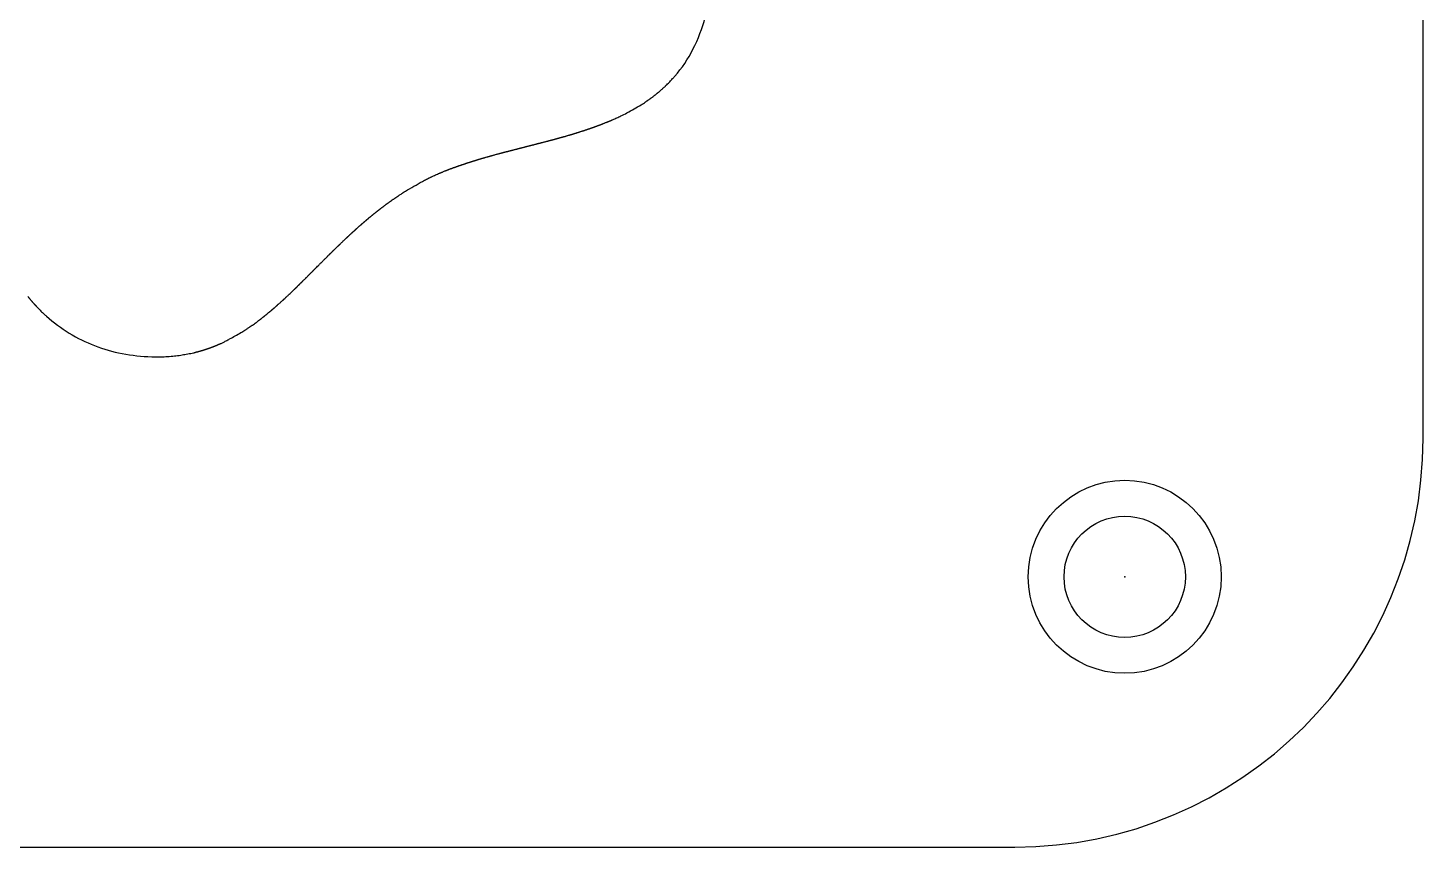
# Model space of a CAD drawing. Header units: millimetres. Extents: x 0 to 200, y 0 to 126.
# Drawn here: x 174.91 to 200.22, y 0 to 14.86 of the extents above; entities that cross this region are included whole.
import ezdxf

# ---------------------------------------------------------------- set-up
doc = ezdxf.new("R2010")
doc.units = ezdxf.units.MM
doc.layers.add('backplate', color=70, linetype='Continuous')
doc.layers.add('paw', color=70, linetype='Continuous')

msp = doc.modelspace()

# ---------------------------------------------------------------- linework, layer by layer
at = {"layer": 'backplate'}
msp.add_lwpolyline([(7.408, 0), (192.807, 0), (193.188, 0.01), (193.564, 0.038), (193.934, 0.086), (194.299, 0.151), (194.657, 0.234), (195.008, 0.334), (195.352, 0.45), (195.688, 0.583), (196.016, 0.732), (196.336, 0.895), (196.646, 1.074), (196.947, 1.267), (197.237, 1.473), (197.517, 1.694), (197.786, 1.927), (198.044, 2.172), (198.289, 2.43), (198.522, 2.698), (198.742, 2.978), (198.949, 3.269), (199.142, 3.569), (199.32, 3.88), (199.484, 4.199), (199.633, 4.527), (199.765, 4.863), (199.882, 5.208), (199.982, 5.559), (200.065, 5.917), (200.13, 6.281), (200.177, 6.652), (200.206, 7.028), (200.215, 7.408), (200.215, 118.385)], dxfattribs=at)
for radius in [1.75, 1.1]:
    msp.add_circle((194.803, 4.902), radius, dxfattribs=at)
msp.add_point((194.803, 4.902), dxfattribs=at)
at = {"layer": 'paw'}
msp.add_lwpolyline([(174.904, 9.988, 0.002423), (174.909, 9.982, 0.00185), (174.914, 9.976, 0.00187), (174.919, 9.97, 0.004406), (174.923, 9.965, -0.005742), (174.926, 9.961, -0.002174), (174.932, 9.954, -0.002153), (174.937, 9.947, -0.002628), (174.943, 9.94, 0.004416), (174.948, 9.934, 0.004537), (174.953, 9.927, 0.004397), (174.957, 9.922, 0.019107), (174.96, 9.919, -0.01396), (174.963, 9.916, -0.003774), (174.967, 9.911, -0.003818), (174.972, 9.906, -0.003951), (174.977, 9.9, 0.005559), (174.982, 9.894, 0.002633), (174.989, 9.886, 0.002609), (174.996, 9.877, 0.003689), (175.003, 9.87, -0.002043), (175.009, 9.863, -0.001761), (175.016, 9.855, -0.001773), (175.022, 9.849, -0.005137), (175.026, 9.844, 0.008615), (175.03, 9.839, 0.003318), (175.036, 9.833, 0.003284), (175.042, 9.826, 0.004044), (175.048, 9.82, -0.003355), (175.054, 9.814, -0.003068), (175.06, 9.807, -0.003067), (175.065, 9.802, -0.01001), (175.069, 9.798, 0.023063), (175.091, 9.773, 0.00292), (175.142, 9.723, 0.003739), (175.197, 9.671, 0.006848), (175.242, 9.63, 0.044225), (175.657, 9.322, 0.045565), (176.116, 9.095, 0.044796), (176.616, 8.952, 0.040057), (177.152, 8.893, 0.010208), (177.278, 8.892, 0.009467), (177.408, 8.896, 0.009647), (177.534, 8.905, 0.012024), (177.651, 8.918, 0.009009), (177.705, 8.927, 0.001716), (177.805, 8.945, 0.000467), (177.913, 8.964, 0.058103), (177.926, 8.968, -0.032148), (177.933, 8.971, -0.003893), (177.948, 8.975, -0.004474), (177.966, 8.98, -0.003216), (177.987, 8.985, 0.004772), (178, 8.989, 0.004276), (178.014, 8.992, 0.00429), (178.027, 8.996, 0.013364), (178.035, 8.999, -0.007775), (178.041, 9.001, -0.009685), (178.047, 9.003, -0.008171), (178.052, 9.004, -0.070186), (178.055, 9.004, 0.064239), (178.057, 9.004, 0.009335), (178.061, 9.006, 0.010439), (178.067, 9.007, 0.008772), (178.072, 9.009, 0.000076), (178.078, 9.011, 0.000044), (178.086, 9.014, 0.000044), (178.094, 9.016, 0.000073), (178.1, 9.019, -0.00594), (178.107, 9.021, -0.003049), (178.115, 9.023, -0.00303), (178.124, 9.026, -0.004564), (178.131, 9.028, 0.007208), (178.139, 9.03, 0.004297), (178.148, 9.033, 0.004301), (178.157, 9.036, 0.007426), (178.164, 9.039, -0.002716), (178.171, 9.042, -0.002023), (178.179, 9.044, -0.002045), (178.187, 9.047, -0.004643), (178.192, 9.049, 0.005455), (178.198, 9.051, 0.002355), (178.205, 9.053, 0.00233), (178.213, 9.056, 0.003086), (178.221, 9.059, -0.002104), (178.228, 9.062, -0.001765), (178.235, 9.065, -0.00178), (178.242, 9.067, -0.004901), (178.247, 9.069, 0.009286), (178.252, 9.071, 0.002205), (178.261, 9.074, 0.002267), (178.271, 9.078, 0.002236), (178.281, 9.082, -0.002335), (178.291, 9.086, -0.002348), (178.301, 9.09, -0.00229), (178.309, 9.093, -0.009427), (178.315, 9.095, 0.015305), (178.32, 9.097, 0.002915), (178.33, 9.101, 0.003107), (178.342, 9.106, 0.002852), (178.354, 9.112, -0.00047), (178.366, 9.117, -0.000443), (178.379, 9.123, -0.00044), (178.39, 9.127, -0.001537), (178.397, 9.131, 0.010112), (178.447, 9.154, 0.008792), (178.5, 9.18, 0.006019), (178.566, 9.216, 0.001784), (178.667, 9.273, 0.001925), (178.77, 9.332, 0.005604), (178.84, 9.373, 0.007886), (178.893, 9.407, 0.01087), (178.939, 9.439, -0.001128), (178.947, 9.444, -0.000352), (178.958, 9.452, -0.000352), (178.97, 9.46, -0.000389), (178.982, 9.469, 0.002005), (179.015, 9.492, 0.002687), (179.045, 9.514, 0.002555), (179.069, 9.532, 0.015095), (179.082, 9.542, -0.011115), (179.086, 9.545, -0.002175), (179.093, 9.551, -0.002308), (179.102, 9.557, -0.002136), (179.111, 9.564, 0.002191), (179.12, 9.571, 0.002366), (179.129, 9.577, 0.00223), (179.137, 9.583, 0.011395), (179.141, 9.586, -0.007331), (179.145, 9.59, -0.001875), (179.151, 9.595, -0.00191), (179.158, 9.6, -0.001937), (179.165, 9.606, 0.002768), (179.173, 9.612, 0.002384), (179.181, 9.618, 0.0024), (179.188, 9.623, 0.006936), (179.192, 9.627, -0.004663), (179.197, 9.631, -0.00201), (179.203, 9.636, -0.001989), (179.21, 9.642, -0.002632), (179.216, 9.646, 0.002126), (179.222, 9.651, 0.001772), (179.228, 9.656, 0.001788), (179.234, 9.661, 0.004863), (179.238, 9.664, -0.004027), (179.242, 9.667, -0.001363), (179.248, 9.672, -0.001356), (179.254, 9.678, -0.001557), (179.26, 9.683, 0.002204), (179.273, 9.693, 0.0031), (179.284, 9.702, 0.003341), (179.294, 9.71, 0.003422), (179.304, 9.719, -0.003413), (179.308, 9.723, -0.001742), (179.314, 9.728, -0.00173), (179.32, 9.732, -0.002596), (179.325, 9.737, 0.002042), (179.33, 9.741, 0.001362), (179.336, 9.746, 0.001371), (179.341, 9.75, 0.002692), (179.346, 9.754, -0.001012), (179.35, 9.758, -0.000595), (179.355, 9.762, -0.000595), (179.36, 9.767, -0.001016), (179.365, 9.77, 0.002053), (179.369, 9.774, 0.0012), (179.374, 9.779, 0.001199), (179.379, 9.783, 0.002036), (179.384, 9.787, 0.000207), (179.397, 9.798, 0.000709), (179.405, 9.806, 0.001043), (179.412, 9.812, 0.001214), (179.418, 9.818, -0.003429), (179.422, 9.821, -0.001865), (179.427, 9.825, -0.001858), (179.432, 9.83, -0.002946), (179.436, 9.833, 0.007618), (179.442, 9.838, 0.000819), (179.455, 9.85, 0.001007), (179.471, 9.865, 0.000811), (179.488, 9.88, -0.000455), (179.505, 9.896, -0.000596), (179.521, 9.91, -0.000435), (179.534, 9.921, -0.005645), (179.538, 9.926, 0.001832), (179.542, 9.929, 0.000827), (179.547, 9.933, 0.000819), (179.552, 9.937, 0.001119), (179.556, 9.941, -0.006641), (179.56, 9.945, -0.009797), (179.564, 9.948, -0.005526), (179.567, 9.95, -0.158021), (179.568, 9.95, 0.194558), (179.569, 9.951, 0.005909), (179.572, 9.954, 0.010868), (179.575, 9.957, 0.007205), (179.579, 9.962, -0.013669), (179.583, 9.967, -0.008624), (179.588, 9.972, -0.008658), (179.594, 9.978, -0.015722), (179.598, 9.982, 0.01489), (179.605, 9.988, 0.000893), (179.625, 10.006, 0.001339), (179.648, 10.028, 0.000989), (179.674, 10.053, -0.000303), (179.7, 10.078, -0.000437), (179.723, 10.099, -0.000225), (179.742, 10.118, -0.007114), (179.747, 10.122, 0.007299), (179.75, 10.125, 0.004192), (179.753, 10.129, 0.004186), (179.757, 10.132, 0.006965), (179.76, 10.135, -0.008866), (179.763, 10.138, -0.005355), (179.767, 10.142, -0.005363), (179.77, 10.145, -0.009368), (179.773, 10.148, 0.014698), (179.777, 10.152, 0.002707), (179.784, 10.158, 0.002905), (179.792, 10.166, 0.002641), (179.8, 10.175, -0.002722), (179.808, 10.183, -0.002959), (179.816, 10.191, -0.002779), (179.823, 10.198, -0.0145), (179.827, 10.201, 0.0145), (179.831, 10.205, 0.002779), (179.838, 10.212, 0.002959), (179.846, 10.22, 0.002722), (179.854, 10.228, -0.002642), (179.863, 10.236, -0.002873), (179.871, 10.244, -0.002698), (179.878, 10.251, -0.014067), (179.881, 10.255, 0.016411), (179.886, 10.259, 0.001617), (179.896, 10.269, 0.002041), (179.908, 10.281, 0.001617), (179.921, 10.294, -0.001603), (179.934, 10.307, -0.00202), (179.946, 10.319, -0.001604), (179.956, 10.329, -0.016156), (179.961, 10.333, 0.017427), (179.965, 10.338, 0.001032), (179.979, 10.351, 0.001554), (179.995, 10.368, 0.001145), (180.013, 10.386, -0.001938), (180.031, 10.404, -0.002426), (180.048, 10.421, -0.001952), (180.062, 10.435, -0.018852), (180.069, 10.441, 0.011417), (180.073, 10.444, 0.012417), (180.077, 10.448, 0.011955), (180.08, 10.451, 0.057825), (180.081, 10.454, -0.043778), (180.083, 10.456, -0.015008), (180.085, 10.458, -0.014786), (180.088, 10.461, -0.016562), (180.09, 10.463, 0.018006), (180.095, 10.467, 0.000797), (180.11, 10.482, 0.001345), (180.127, 10.5, 0.000961), (180.147, 10.52, -0.000641), (180.177, 10.55, -0.001901), (180.197, 10.571, -0.002657), (180.212, 10.585, -0.007777), (180.222, 10.595, 0.011818), (180.225, 10.598, 0.00033), (180.236, 10.609, 0.000676), (180.249, 10.622, 0.000464), (180.264, 10.637, -0.001015), (180.286, 10.66, -0.002336), (180.304, 10.677, -0.002985), (180.317, 10.69, -0.008639), (180.327, 10.699, 0.012841), (180.329, 10.702, 0.000712), (180.336, 10.709, 0.0011), (180.345, 10.718, 0.000805), (180.355, 10.728, -0.001243), (180.366, 10.739, -0.001217), (180.376, 10.749, -0.001197), (180.385, 10.758, -0.004595), (180.391, 10.764, 0.00003), (180.395, 10.768, 0.000033), (180.4, 10.773, 0.000031), (180.404, 10.776, 0.000158), (180.406, 10.778, 0.003868), (180.408, 10.78, 0.000279), (180.415, 10.787, 0.000392), (180.422, 10.795, 0.000296), (180.431, 10.803, -0.000816), (180.439, 10.812, -0.000975), (180.448, 10.82, -0.000839), (180.455, 10.827, -0.006394), (180.458, 10.83, 0.006243), (180.462, 10.833, 0.00038), (180.472, 10.844, 0.000567), (180.485, 10.856, 0.000419), (180.5, 10.87, -0.001143), (180.514, 10.885, -0.001485), (180.527, 10.897, -0.001109), (180.538, 10.908, -0.013498), (180.543, 10.912, 0.009206), (180.546, 10.915, 0.005271), (180.549, 10.918, 0.005263), (180.553, 10.922, 0.008718), (180.556, 10.925, -0.007332), (180.559, 10.928, -0.004411), (180.562, 10.932, -0.004417), (180.566, 10.935, -0.007696), (180.569, 10.938, 0.008135), (180.574, 10.942, 0.000394), (180.589, 10.957, 0.000642), (180.607, 10.974, 0.000463), (180.627, 10.993, -0.001352), (180.647, 11.013, -0.001703), (180.666, 11.03, -0.001355), (180.682, 11.045, -0.013554), (180.689, 11.051, 0.008874), (180.693, 11.055, 0.010561), (180.697, 11.059, 0.00945), (180.701, 11.062, 0.064952), (180.702, 11.064, -0.067856), (180.703, 11.066, -0.008733), (180.707, 11.069, -0.01007), (180.711, 11.073, -0.008243), (180.716, 11.078, 0.010044), (180.722, 11.083, 0.003436), (180.731, 11.091, 0.003413), (180.74, 11.099, 0.003937), (180.749, 11.108, -0.004781), (180.758, 11.116, -0.003996), (180.768, 11.125, -0.004034), (180.776, 11.133, -0.010998), (180.783, 11.139, 0.012067), (180.789, 11.144, 0.008955), (180.795, 11.149, 0.009062), (180.8, 11.155, 0.020133), (180.804, 11.159, -0.014303), (180.807, 11.162, -0.025644), (180.81, 11.165, -0.025956), (180.812, 11.167, -0.443744), (180.813, 11.167, 0.447096), (180.814, 11.166, 0.01409), (180.817, 11.169, 0.018783), (180.821, 11.172, 0.010795), (180.825, 11.177, -0.01002), (180.831, 11.182, -0.005689), (180.837, 11.188, -0.005678), (180.844, 11.195, -0.009323), (180.85, 11.2, 0.006714), (180.856, 11.204, 0.008707), (180.86, 11.208, 0.00683), (180.864, 11.212, 0.074533), (180.865, 11.213, -0.072581), (180.867, 11.215, -0.006888), (180.87, 11.219, -0.008688), (180.875, 11.223, -0.00674), (180.88, 11.227, 0.006896), (180.886, 11.232, 0.00392), (180.893, 11.238, 0.003913), (180.9, 11.245, 0.006451), (180.906, 11.25, -0.005422), (180.912, 11.256, -0.003607), (180.918, 11.262, -0.003631), (180.925, 11.268, -0.007088), (180.93, 11.272, 0.002004), (180.935, 11.276, 0.001337), (180.941, 11.281, 0.001346), (180.947, 11.286, 0.002641), (180.951, 11.29, -0.001247), (180.955, 11.294, -0.000733), (180.96, 11.298, -0.000733), (180.966, 11.303, -0.001253), (180.97, 11.306, 0.001253), (180.974, 11.31, 0.000733), (180.979, 11.314, 0.000733), (180.984, 11.319, 0.001247), (180.989, 11.323, -0.001247), (180.993, 11.326, -0.000733), (180.998, 11.331, -0.000733), (181.003, 11.335, -0.001253), (181.008, 11.339, 0.001489), (181.012, 11.343, 0.000871), (181.017, 11.347, 0.000871), (181.022, 11.352, 0.001481), (181.026, 11.355, -0.004201), (181.031, 11.359, -0.001938), (181.037, 11.364, -0.001919), (181.043, 11.369, -0.002663), (181.049, 11.374, 0.001817), (181.054, 11.379, 0.001449), (181.06, 11.384, 0.001465), (181.066, 11.388, 0.003698), (181.07, 11.392, -0.002184), (181.074, 11.395, -0.001042), (181.079, 11.399, -0.001033), (181.084, 11.403, -0.001469), (181.088, 11.407), (181.093, 11.411), (181.099, 11.416), (181.105, 11.421, -0.005997), (181.109, 11.425, 0.00157), (181.114, 11.429, 0.000997), (181.12, 11.433, 0.001001), (181.125, 11.438, 0.001856), (181.129, 11.442, -0.005143), (181.134, 11.445, -0.002219), (181.14, 11.45, -0.002196), (181.146, 11.456, -0.002907), (181.153, 11.461, 0.002632), (181.159, 11.465, 0.001989), (181.165, 11.471, 0.00201), (181.171, 11.476, 0.004663), (181.176, 11.479, -0.006936), (181.181, 11.483, -0.0024), (181.188, 11.489, -0.002384), (181.195, 11.495, -0.002768), (181.203, 11.501, 0.00222), (181.21, 11.507, 0.00212), (181.217, 11.512, 0.0021), (181.224, 11.518, 0.007578), (181.228, 11.521, -0.007578), (181.232, 11.524, -0.0021), (181.239, 11.529, -0.00212), (181.246, 11.535, -0.00222), (181.253, 11.541, 0.00222), (181.261, 11.547, 0.00212), (181.268, 11.552, 0.0021), (181.274, 11.557, 0.007578), (181.279, 11.561, -0.008685), (181.283, 11.564, -0.00241), (181.289, 11.569, -0.002433), (181.297, 11.575, -0.002548), (181.304, 11.581, 0.001162), (181.311, 11.586, 0.000995), (181.319, 11.592, 0.001002), (181.326, 11.598, 0.002867), (181.331, 11.602, -0.004055), (181.336, 11.606, -0.001271), (181.344, 11.611, -0.00127), (181.353, 11.618, -0.001405), (181.361, 11.624, 0.000716), (181.37, 11.63, 0.000524), (181.379, 11.637, 0.000529), (181.388, 11.644, 0.00117), (181.395, 11.649, -0.003181), (181.402, 11.655, -0.001479), (181.411, 11.661, -0.001465), (181.42, 11.668, -0.002044), (181.429, 11.674, 0.002355), (181.437, 11.68, 0.001731), (181.447, 11.687, 0.001749), (181.456, 11.693, 0.003896), (181.462, 11.698, -0.005306), (181.469, 11.703, -0.001951), (181.479, 11.711, -0.001934), (181.49, 11.718, -0.002322), (181.5, 11.726, 0.000357), (181.511, 11.733, 0.000266), (181.522, 11.741, 0.000269), (181.533, 11.749, 0.000612), (181.542, 11.754, -0.002915), (181.579, 11.781, -0.00268), (181.618, 11.807, -0.002354), (181.662, 11.836, -0.001409), (181.714, 11.87, -0.012823), (181.793, 11.919, -0.002168), (181.947, 12.007, -0.001939), (182.103, 12.094, -0.016653), (182.174, 12.131, -0.000038), (182.194, 12.141, -0.000043), (182.214, 12.15, -0.000039), (182.231, 12.158, -0.000227), (182.24, 12.162, -0.004255), (182.266, 12.174, -0.001744), (182.301, 12.19, -0.00171), (182.339, 12.207, -0.002027), (182.375, 12.222, 0.000336), (182.387, 12.227, 0.000343), (182.399, 12.232, 0.000332), (182.41, 12.237, 0.001435), (182.416, 12.24, -0.003176), (182.436, 12.248, -0.002156), (182.46, 12.258, -0.001652), (182.482, 12.267, -0.014149), (182.491, 12.27, 0.008461), (182.496, 12.272, 0.002347), (182.504, 12.275, 0.002369), (182.513, 12.279, 0.002481), (182.521, 12.282, -0.001881), (182.537, 12.288, -0.003038), (182.55, 12.294, -0.003001), (182.564, 12.299, -0.00178), (182.58, 12.305, 0.00009), (182.595, 12.31, 0.000088), (182.609, 12.315, 0.000091), (182.623, 12.321, 0.000119), (182.636, 12.325, -0.000204), (182.642, 12.328, -0.000099), (182.65, 12.33, -0.000098), (182.658, 12.333, -0.00014), (182.665, 12.336, 0.00014), (182.672, 12.339, 0.000098), (182.681, 12.342, 0.000099), (182.688, 12.344, 0.000204), (182.694, 12.347, -0.001686), (182.709, 12.352, -0.002232), (182.722, 12.357, -0.002478), (182.734, 12.361, -0.003855), (182.745, 12.364, 0.002635), (182.75, 12.366, 0.001343), (182.757, 12.368, 0.001334), (182.765, 12.371, 0.002), (182.771, 12.373, -0.000023), (182.777, 12.375, -0.000015), (182.784, 12.378, -0.000015), (182.791, 12.38, -0.00003), (182.797, 12.382, -0.002287), (182.802, 12.384, -0.001337), (182.808, 12.386, -0.001336), (182.815, 12.388, -0.002267), (182.82, 12.39, 0.001247), (182.826, 12.392, 0.000733), (182.832, 12.394, 0.000733), (182.839, 12.396, 0.001253), (182.844, 12.398, -0.001253), (182.849, 12.4, -0.000733), (182.856, 12.402, -0.000733), (182.862, 12.404, -0.001247), (182.868, 12.406, 0.001247), (182.873, 12.408, 0.000733), (182.88, 12.41, 0.000733), (182.886, 12.412, 0.001253), (182.891, 12.414, -0.001446), (182.908, 12.419, -0.004775), (182.919, 12.423, -0.007141), (182.927, 12.425, -0.012841), (182.934, 12.427, 0.014124), (182.938, 12.428, 0.005085), (182.944, 12.43, 0.005039), (182.95, 12.432, 0.00596), (182.956, 12.434, -0.00326), (182.962, 12.436, -0.002169), (182.969, 12.438, -0.002184), (182.976, 12.441, -0.00427), (182.982, 12.442, 0.000276), (182.987, 12.444, 0.00019), (182.993, 12.446, 0.000192), (182.999, 12.448, 0.000392), (183.004, 12.449, -0.000467), (183.008, 12.45, -0.00025), (183.014, 12.452, -0.000248), (183.019, 12.454, -0.000388), (183.024, 12.455, 0.000403), (183.029, 12.457, 0.000251), (183.035, 12.458, 0.000252), (183.04, 12.46, 0.000456), (183.045, 12.462, -0.005075), (183.049, 12.463, -0.003443), (183.054, 12.464, -0.003468), (183.059, 12.466, -0.006933), (183.063, 12.467, 0.012124), (183.067, 12.468, 0.005199), (183.072, 12.469, 0.00514), (183.078, 12.471, 0.006754), (183.083, 12.473, -0.00898), (183.09, 12.475, -0.001877), (183.101, 12.478, -0.001969), (183.115, 12.482, -0.001861), (183.129, 12.487, 0.000367), (183.142, 12.49, 0.000457), (183.155, 12.494, 0.00037), (183.165, 12.497, 0.003495), (183.17, 12.499, -0.004709), (183.174, 12.5, -0.00034), (183.188, 12.504, -0.000477), (183.203, 12.508, -0.00036), (183.22, 12.513, 0.000258), (183.25, 12.522, 0.001292), (183.266, 12.526, 0.002131), (183.278, 12.53, 0.001905), (183.291, 12.534, -0.006599), (183.295, 12.535, -0.00417), (183.301, 12.536, -0.004187), (183.306, 12.538, -0.007694), (183.31, 12.539, 0.008244), (183.314, 12.54, 0.004972), (183.319, 12.541, 0.004978), (183.324, 12.542, 0.008689), (183.328, 12.544, -0.011896), (183.334, 12.545, -0.000572), (183.354, 12.551, -0.000935), (183.378, 12.557, -0.000673), (183.405, 12.565, 0.000643), (183.432, 12.572, 0.000888), (183.456, 12.578, 0.000555), (183.476, 12.584, 0.010937), (183.483, 12.586, -0.012508), (183.488, 12.587, -0.002404), (183.497, 12.59, -0.002559), (183.508, 12.593, -0.002357), (183.519, 12.595, 0.002722), (183.531, 12.598, 0.002959), (183.542, 12.601, 0.002779), (183.551, 12.603, 0.0145), (183.556, 12.605, -0.0145), (183.561, 12.606, -0.002779), (183.571, 12.609, -0.002959), (183.582, 12.612, -0.002722), (183.593, 12.614, 0.002722), (183.604, 12.617, 0.002959), (183.615, 12.62, 0.002779), (183.625, 12.623, 0.0145), (183.63, 12.624, -0.0145), (183.635, 12.626, -0.002779), (183.644, 12.628, -0.002959), (183.655, 12.631, -0.002722), (183.666, 12.634, 0.002735), (183.678, 12.636, 0.002968), (183.689, 12.639, 0.002791), (183.698, 12.642, 0.014468), (183.703, 12.643, -0.016904), (183.709, 12.645, -0.001677), (183.723, 12.649, -0.002112), (183.739, 12.653, -0.001675), (183.757, 12.657, 0.001625), (183.775, 12.661, 0.002049), (183.792, 12.666, 0.001627), (183.806, 12.669, 0.01639), (183.811, 12.671, -0.01639), (183.817, 12.673, -0.001627), (183.831, 12.676, -0.002049), (183.848, 12.68, -0.001625), (183.866, 12.685, 0.001625), (183.883, 12.689, 0.002049), (183.9, 12.693, 0.001627), (183.914, 12.697, 0.01639), (183.92, 12.699, -0.016586), (183.925, 12.7, -0.001646), (183.939, 12.704, -0.002073), (183.956, 12.708, -0.001644), (183.974, 12.712, 0.000509), (183.991, 12.717, 0.000726), (184.007, 12.72, 0.000394), (184.02, 12.724, 0.011006), (184.024, 12.725, -0.004765), (184.037, 12.728, -0.003047), (184.053, 12.732, -0.002637), (184.071, 12.737, -0.001703), (184.092, 12.742, 0.002307), (184.106, 12.746, 0.002644), (184.119, 12.749, 0.002383), (184.13, 12.752, 0.015115), (184.135, 12.754, -0.013266), (184.141, 12.755, -0.003054), (184.15, 12.758, -0.003153), (184.16, 12.76, -0.003075), (184.17, 12.763, 0.002214), (184.183, 12.766, 0.000917), (184.199, 12.77, 0.000907), (184.217, 12.775, 0.00117), (184.233, 12.779, -0.000291), (184.251, 12.783, -0.00017), (184.271, 12.789, -0.00017), (184.292, 12.794, -0.00029), (184.309, 12.799, 0.000576), (184.325, 12.803, 0.000737), (184.338, 12.806, 0.000568), (184.35, 12.809, 0.006271), (184.355, 12.811, -0.006431), (184.359, 12.812, -0.000844), (184.369, 12.814, -0.000981), (184.38, 12.817, -0.000821), (184.392, 12.82, 0.002446), (184.404, 12.823, 0.002557), (184.415, 12.827, 0.002454), (184.426, 12.829, 0.011288), (184.432, 12.831, -0.015409), (184.436, 12.833, -0.007894), (184.443, 12.834, -0.007836), (184.449, 12.836, -0.011689), (184.455, 12.837, 0.014681), (184.46, 12.838, 0.02636), (184.464, 12.839, 0.027285), (184.467, 12.84, 0.440849), (184.467, 12.841, -0.440849), (184.467, 12.842, -0.027285), (184.47, 12.843, -0.02636), (184.474, 12.844, -0.014681), (184.479, 12.845, 0.012442), (184.485, 12.846, 0.00836), (184.491, 12.847, 0.008422), (184.498, 12.849, 0.016458), (184.503, 12.85, -0.010731), (184.508, 12.852, -0.003246), (184.516, 12.855, -0.00325), (184.526, 12.857, -0.003532), (184.535, 12.86, 0.002315), (184.55, 12.864, 0.00481), (184.562, 12.867, 0.004903), (184.573, 12.87, 0.002506), (184.587, 12.875, -0.01417), (184.592, 12.876, -0.00727), (184.598, 12.878, -0.007219), (184.605, 12.879, -0.010797), (184.611, 12.88, 0.014681), (184.616, 12.881, 0.02636), (184.62, 12.882, 0.027285), (184.622, 12.883, 0.440849), (184.623, 12.884, -0.440849), (184.623, 12.885, -0.027285), (184.626, 12.886, -0.02636), (184.63, 12.887, -0.014681), (184.635, 12.888, 0.011794), (184.64, 12.889, 0.007909), (184.647, 12.89, 0.007967), (184.653, 12.892, 0.015554), (184.658, 12.894, -0.006939), (184.667, 12.897, -0.00146), (184.684, 12.901, -0.001439), (184.703, 12.907, -0.001027), (184.725, 12.914, 0.001537), (184.729, 12.915, 0.000789), (184.734, 12.916, 0.000784), (184.739, 12.918, 0.001181), (184.744, 12.919, -0.005202), (184.748, 12.921, -0.003527), (184.753, 12.922, -0.003554), (184.758, 12.923, -0.0071), (184.762, 12.924, 0.014343), (184.766, 12.925, 0.005166), (184.772, 12.927, 0.005119), (184.779, 12.929, 0.006055), (184.785, 12.931, -0.00955), (184.791, 12.933, -0.005168), (184.799, 12.936, -0.005146), (184.807, 12.938, -0.008091), (184.815, 12.94, 0.01081), (184.821, 12.942, 0.0188), (184.826, 12.943, 0.014104), (184.83, 12.945, 0.446366), (184.83, 12.946, -0.443744), (184.83, 12.946, -0.025956), (184.833, 12.947, -0.025644), (184.836, 12.948, -0.014303), (184.841, 12.949, 0.022101), (184.847, 12.95, 0.009061), (184.855, 12.952, 0.008945), (184.863, 12.955, 0.011326), (184.871, 12.958, -0.006831), (184.878, 12.96, -0.008855), (184.884, 12.962, -0.006962), (184.889, 12.964, -0.075514), (184.892, 12.964, 0.072183), (184.894, 12.964, 0.00747), (184.899, 12.966, 0.009168), (184.905, 12.968, 0.007209), (184.912, 12.97, -0.002588), (184.931, 12.977, -0.005514), (184.947, 12.982, -0.006741), (184.96, 12.986, -0.007168), (184.973, 12.99, 0.006977), (184.981, 12.992, 0.00416), (184.99, 12.995, 0.004163), (184.999, 12.998, 0.007189), (185.007, 13.001, -0.003874), (185.014, 13.003, -0.003744), (185.02, 13.006, -0.003701), (185.027, 13.008, -0.013703), (185.03, 13.009, 0.015197), (185.034, 13.01, 0.004114), (185.04, 13.012, 0.00416), (185.047, 13.014, 0.004306), (185.054, 13.017, -0.003329), (185.061, 13.019, -0.002452), (185.069, 13.022, -0.002478), (185.076, 13.025, -0.005535), (185.082, 13.027, 0.002903), (185.088, 13.028, 0.00148), (185.095, 13.031, 0.00147), (185.102, 13.033, 0.002205), (185.108, 13.035, -0.000023), (185.114, 13.038, -0.000015), (185.121, 13.04, -0.000015), (185.128, 13.043, -0.00003), (185.134, 13.045, -0.001679), (185.139, 13.046, -0.000994), (185.146, 13.049, -0.000995), (185.152, 13.051, -0.001711), (185.157, 13.053, 0.005143), (185.163, 13.054, 0.002219), (185.17, 13.057, 0.002196), (185.178, 13.06, 0.002907), (185.185, 13.063, -0.002423), (185.193, 13.066, -0.00185), (185.201, 13.068, -0.00187), (185.208, 13.071, -0.004406), (185.213, 13.073, 0.004406), (185.219, 13.075, 0.00187), (185.226, 13.078, 0.00185), (185.234, 13.081, 0.002423), (185.241, 13.083, -0.002104), (185.248, 13.086, -0.001765), (185.256, 13.089, -0.00178), (185.263, 13.091, -0.004901), (185.268, 13.093, 0.009286), (185.273, 13.095, 0.002205), (185.282, 13.098, 0.002267), (185.292, 13.102, 0.002236), (185.302, 13.106, -0.002236), (185.312, 13.11, -0.002267), (185.322, 13.114, -0.002205), (185.33, 13.118, -0.009286), (185.336, 13.119, 0.008891), (185.344, 13.123, 0.003126), (185.357, 13.127, 0.002202), (185.374, 13.134, 0.000719), (185.399, 13.144, -0.001309), (185.408, 13.148, -0.001086), (185.417, 13.151, -0.001096), (185.425, 13.155, -0.002961), (185.43, 13.157, 0.00772), (185.437, 13.159, 0.00219), (185.446, 13.163, 0.002205), (185.456, 13.168, 0.002332), (185.467, 13.172, -0.000512), (185.478, 13.177, -0.000334), (185.491, 13.183, -0.000336), (185.503, 13.188, -0.000642), (185.513, 13.192, 0.001745), (185.552, 13.209, 0.00215), (185.588, 13.226, 0.002112), (185.624, 13.242, 0.001582), (185.664, 13.261, 0.012394), (185.772, 13.315, 0.006544), (185.904, 13.388, 0.006351), (186.029, 13.461, 0.019328), (186.111, 13.515, -0.002604), (186.118, 13.52, -0.000755), (186.13, 13.528, -0.000759), (186.143, 13.537, -0.000811), (186.155, 13.546, 0.00214), (186.168, 13.554, 0.002307), (186.18, 13.563, 0.002177), (186.19, 13.57, 0.011059), (186.196, 13.574, -0.005359), (186.201, 13.578, -0.001516), (186.209, 13.584, -0.001528), (186.218, 13.591, -0.001614), (186.227, 13.598, 0.00207), (186.241, 13.608, 0.004525), (186.252, 13.616, 0.003748), (186.263, 13.625, 0.00103), (186.281, 13.639, -0.001888), (186.286, 13.643, -0.000803), (186.293, 13.649, -0.000794), (186.301, 13.655, -0.001042), (186.308, 13.66, 0.002974), (186.314, 13.665, 0.002413), (186.321, 13.671, 0.002437), (186.328, 13.676, 0.006325), (186.333, 13.68, -0.002813), (186.34, 13.687, -0.00176), (186.35, 13.695, -0.001497), (186.361, 13.704, -0.000911), (186.374, 13.714, 0.009661), (186.38, 13.72, 0.001188), (186.393, 13.732, 0.001405), (186.41, 13.746, 0.001161), (186.427, 13.762, -0.000253), (186.443, 13.777, -0.00035), (186.458, 13.791, -0.000215), (186.471, 13.802, -0.004426), (186.475, 13.806, 0.02108), (186.499, 13.828, 0.002438), (186.549, 13.881, 0.003208), (186.601, 13.937, 0.006832), (186.641, 13.981, 0.06156), (186.971, 14.469, 0.051959), (187.195, 15.051, 0.051016)], format="xyb", dxfattribs=at)

doc.saveas('drawing.dxf')
